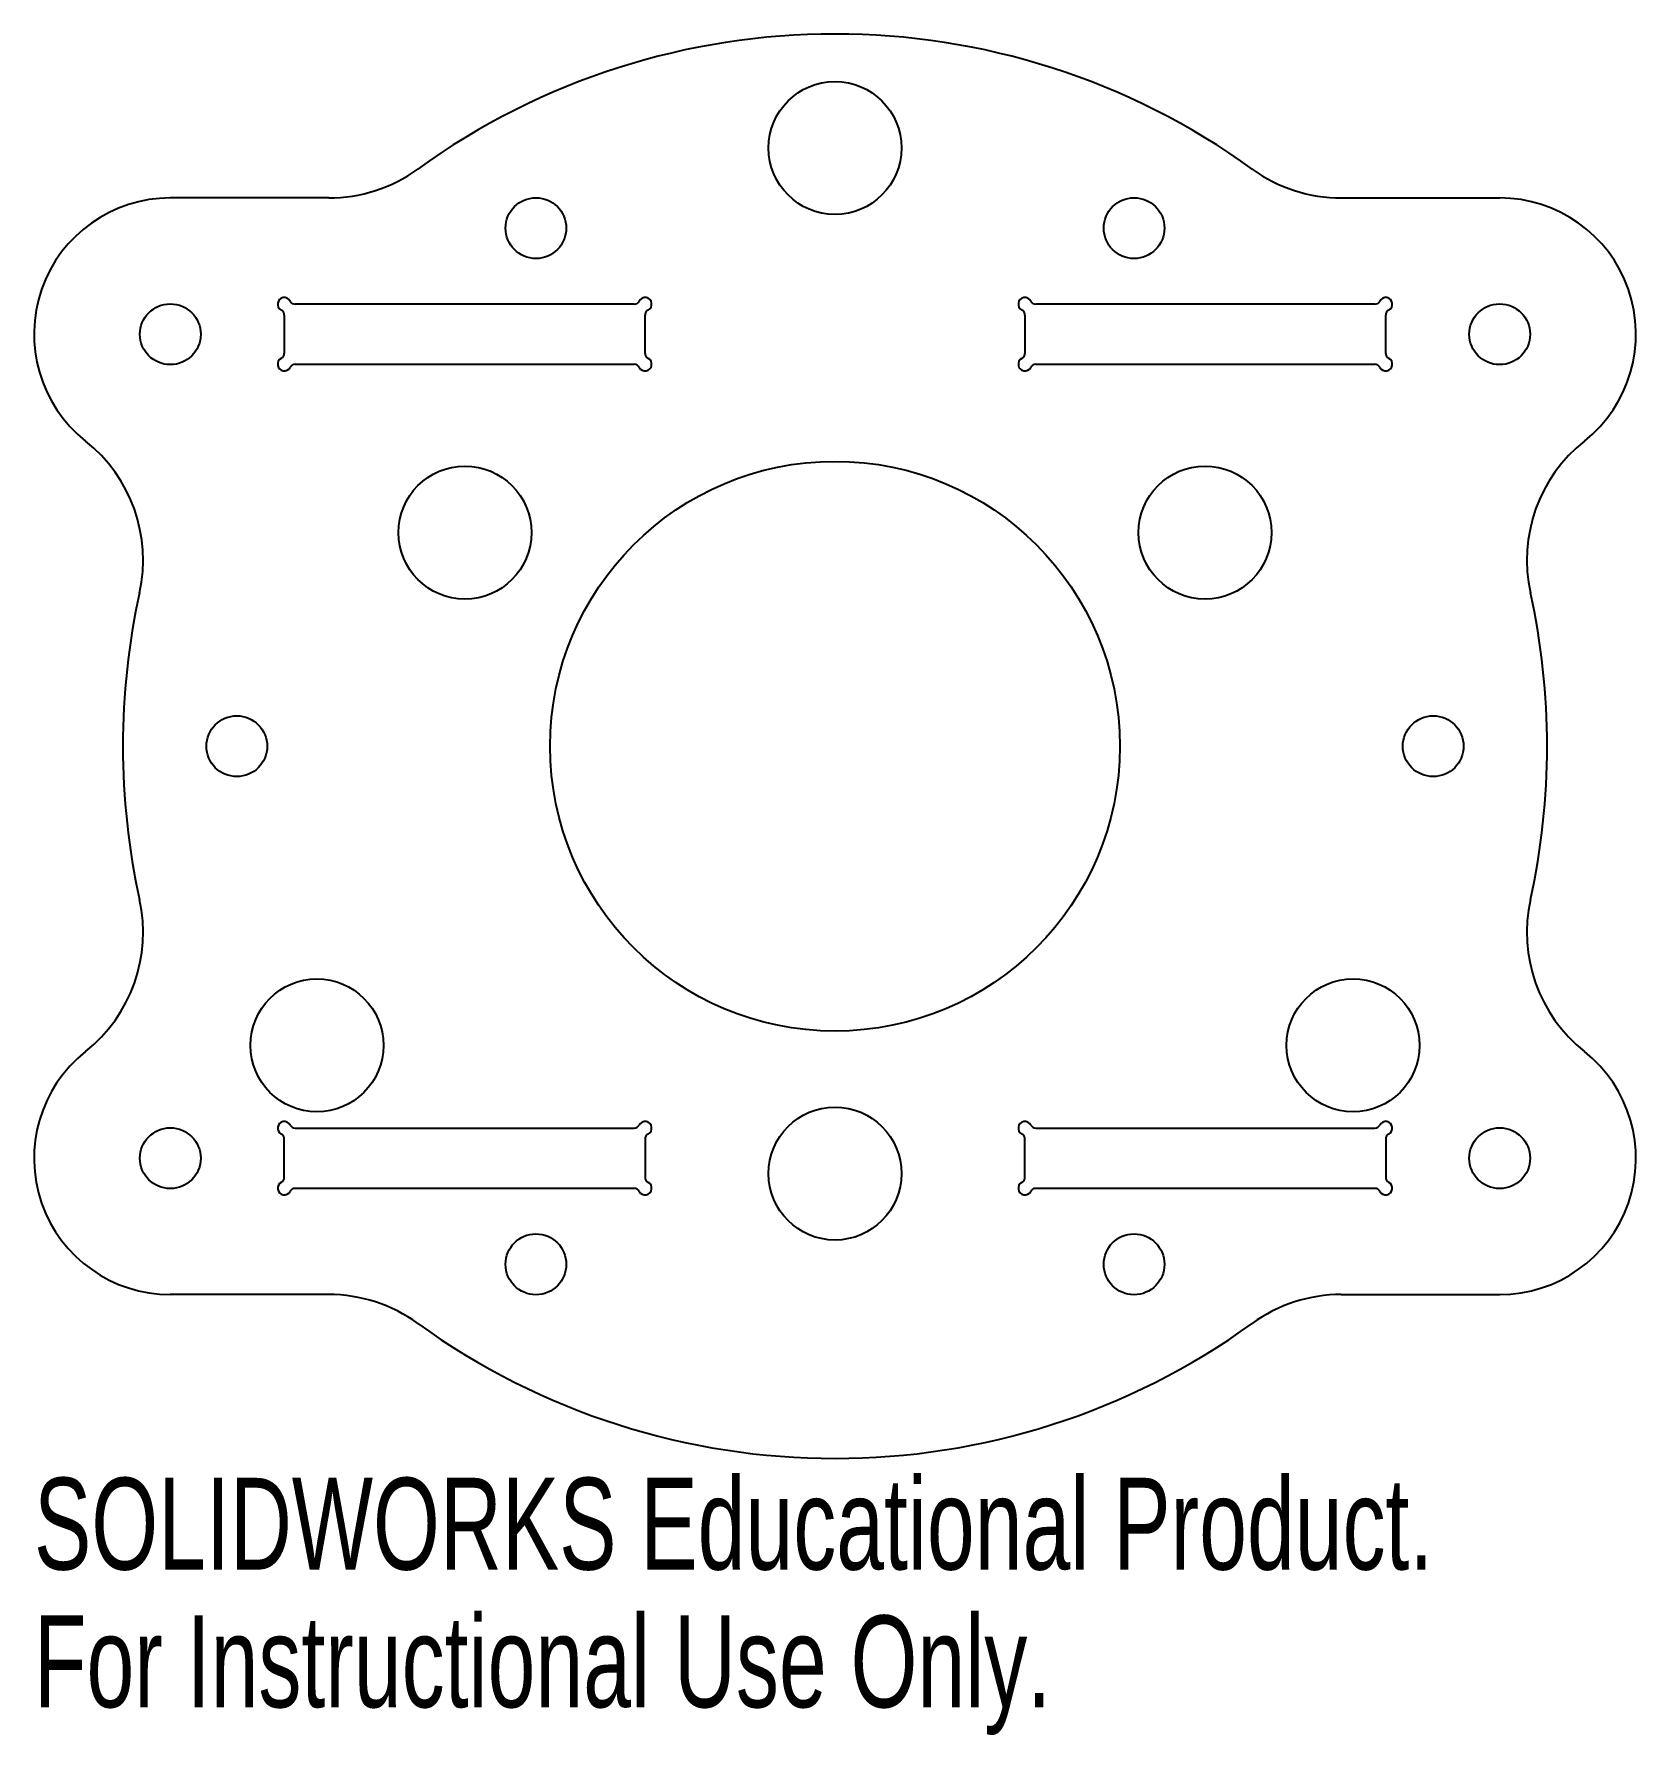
# Model space of a CAD drawing. Header units: millimetres. Extents: x -42.2 to 42.2, y -52.1 to 37.5.
import ezdxf

# ---------------------------------------------------------------- set-up
doc = ezdxf.new("R2010")
doc.units = ezdxf.units.MM
doc.styles.add('SLDTEXTSTYLE0', font='TXT', dxfattribs={"width": 0.7})

msp = doc.modelspace()

# ---------------------------------------------------------------- linework, layer by layer
at = {"color": 7, "linetype": 'Continuous', "lineweight": 25}
for p, q in [((-26.662, 28.87), (-35, 28.87)), ((26.662, 28.87), (35, 28.87)), ((-29, 22.698), (-29, 20.686)), ((-10.577, 23.275), (-28.423, 23.275)), ((-10, 20.686), (-10, 22.698)), ((10, 22.698), (10, 20.686)), ((28.423, 23.275), (10.577, 23.275)), ((29, 20.686), (29, 22.698)), ((-28.423, 20.11), (-10.577, 20.11)), ((10.577, 20.11), (28.423, 20.11)), ((-28.426, -20.105), (-10.574, -20.105)), ((10.574, -20.105), (28.426, -20.105)), ((-29, -22.698), (-29, -20.686)), ((-10, -20.686), (-10, -22.698)), ((10, -22.698), (10, -20.686)), ((29, -20.686), (29, -22.698)), ((-10.574, -23.28), (-28.426, -23.28)), ((28.426, -23.28), (10.574, -23.28)), ((-26.662, -28.87), (-35, -28.87)), ((26.662, -28.87), (35, -28.87))]:
    msp.add_line(p, q, dxfattribs=at)
for centre, radius in [((0, 31.5), 3.5), ((-15.75, 27.28), 1.6), ((15.75, 27.28), 1.6), ((-35, 21.692), 1.6), ((35, 21.692), 1.6), ((-19.486, 11.25), 3.5), ((0, 0), 15), ((19.486, 11.25), 3.5), ((-31.5, 0), 1.6), ((31.5, 0), 1.6), ((-27.28, -15.75), 3.5), ((27.28, -15.75), 3.5), ((0, -22.5), 3.5), ((-35, -21.692), 1.6), ((35, -21.692), 1.6), ((-15.75, -27.28), 1.6), ((15.75, -27.28), 1.6)]:
    msp.add_circle(centre, radius, dxfattribs=at)
for centre, radius, start, end in [((0, 0), 37.5, 54.12827, 125.87173), ((-26.662, 36.87), 8, 270, 305.87173), ((26.662, 36.87), 8, 234.12827, 270), ((-35, 21.692), 7.178, 90, 231.57956), ((35, 21.692), 7.178, 308.42044, 90), ((-29, 23.275), 0.35, 27.48643, 242.51357), ((-28.423, 23.575), 0.3, 207.48643, 270), ((-10.577, 23.575), 0.3, 270, 332.51357), ((-10, 23.275), 0.35, 297.48643, 152.51357), ((10, 23.275), 0.35, 27.48643, 242.51357), ((10.577, 23.575), 0.3, 207.48643, 270), ((28.423, 23.575), 0.3, 270, 332.51357), ((29, 23.275), 0.35, 297.48643, 152.51357), ((-29.3, 22.698), 0.3, 0, 62.51357), ((-9.7, 22.698), 0.3, 117.48643, 180), ((9.7, 22.698), 0.3, 0, 62.51357), ((29.3, 22.698), 0.3, 117.48643, 180), ((-29.3, 20.686), 0.3, 297.48643, 0), ((-9.7, 20.686), 0.3, 180, 242.51357), ((9.7, 20.686), 0.3, 297.48643, 0), ((29.3, 20.686), 0.3, 180, 242.51357), ((-29, 20.11), 0.35, 117.48643, 332.51357), ((-28.423, 19.81), 0.3, 90, 152.51357), ((-10.577, 19.81), 0.3, 27.48643, 90), ((-10, 20.11), 0.35, 207.48643, 62.51357), ((10, 20.11), 0.35, 117.48643, 332.51357), ((10.577, 19.81), 0.3, 90, 152.51357), ((28.423, 19.81), 0.3, 27.48643, 90), ((29, 20.11), 0.35, 207.48643, 62.51357), ((-44.432, 9.801), 8, 347.56067, 51.57956), ((44.432, 9.801), 8, 128.42044, 192.43933), ((0, 0), 37.5, 167.56067, 192.43933), ((0, 0), 37.5, 347.56067, 12.43933), ((-44.432, -9.801), 8, 308.42044, 12.43933), ((44.432, -9.801), 8, 167.56067, 231.57956), ((-35, -21.692), 7.178, 128.42044, 270), ((35, -21.692), 7.178, 270, 51.57956), ((-29, -20.11), 0.35, 27.98438, 242.51357), ((-29.3, -20.686), 0.3, 0, 62.51357), ((-28.426, -19.805), 0.3, 207.98438, 270), ((-10.574, -19.805), 0.3, 270, 332.01562), ((-10, -20.11), 0.35, 297.48643, 152.01562), ((-9.7, -20.686), 0.3, 117.48643, 180), ((10, -20.11), 0.35, 27.98438, 242.51357), ((9.7, -20.686), 0.3, 0, 62.51357), ((10.574, -19.805), 0.3, 207.98438, 270), ((28.426, -19.805), 0.3, 270, 332.01562), ((29, -20.11), 0.35, 297.48643, 152.01562), ((29.3, -20.686), 0.3, 117.48643, 180), ((-29, -23.275), 0.35, 117.48643, 332.01562), ((-29.3, -22.698), 0.3, 297.48643, 0), ((-28.426, -23.58), 0.3, 90, 152.01562), ((-10.574, -23.58), 0.3, 27.98438, 90), ((-10, -23.275), 0.35, 207.98438, 62.51357), ((-9.7, -22.698), 0.3, 180, 242.51357), ((10, -23.275), 0.35, 117.48643, 332.01562), ((9.7, -22.698), 0.3, 297.48643, 0), ((10.574, -23.58), 0.3, 90, 152.01562), ((28.426, -23.58), 0.3, 27.98438, 90), ((29, -23.275), 0.35, 207.98438, 62.51357), ((29.3, -22.698), 0.3, 180, 242.51357), ((-26.662, -36.87), 8, 54.12827, 90), ((26.662, -36.87), 8, 90, 125.87173), ((0, 0), 37.5, 234.12827, 305.87173)]:
    msp.add_arc(centre, radius, start, end, dxfattribs=at)

# ---------------------------------------------------------------- texts
at = {"color": 7, "linetype": 'Continuous', "char_height": 4.83362, "attachment_point": 1, "style": 'SLDTEXTSTYLE0'}
for s, insert in [('SOLIDWORKS Educational Product.', (-42.178, -38.52)), ('For Instructional Use Only.', (-42.178, -45.77))]:
    msp.add_mtext(s, dxfattribs=dict(at, insert=insert))

doc.saveas('drawing.dxf')
